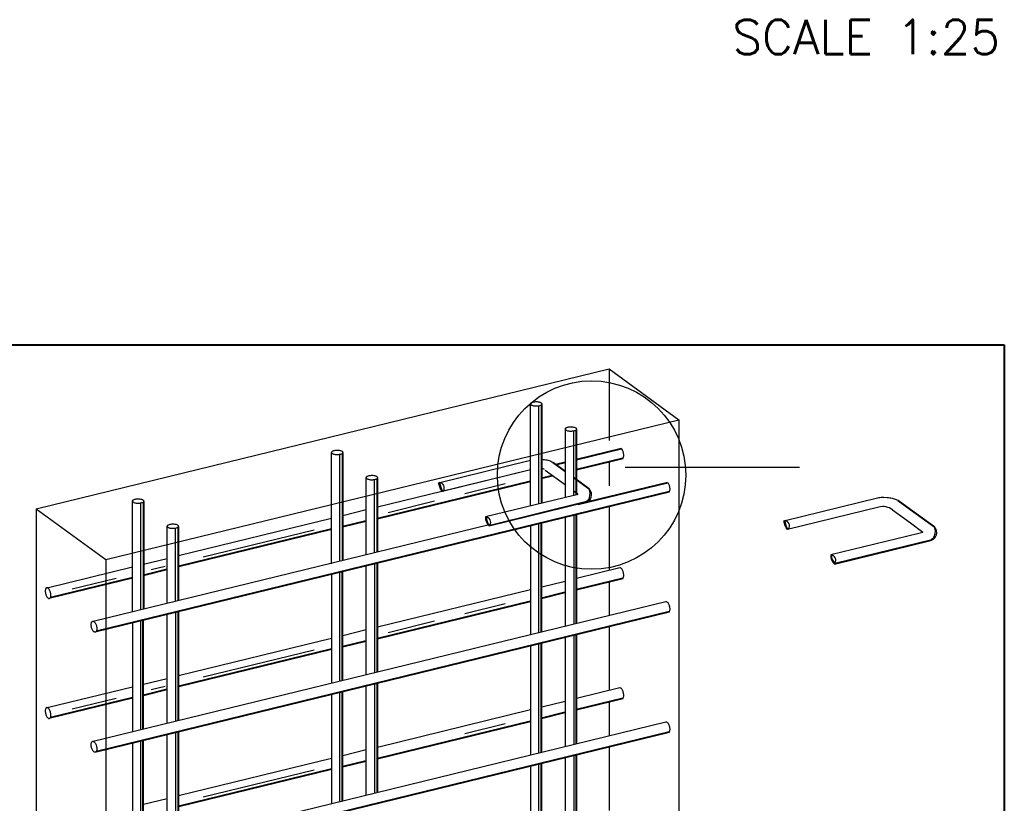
# Model space of a CAD drawing. Extents: x 166525 to 167198, y 178739 to 179747.
# Drawn here: x 166644.905 to 166649.875, y 179602.874 to 179606.826 of the extents above; entities that cross this region are included whole.
import ezdxf

# ---------------------------------------------------------------- set-up
doc = ezdxf.new("R2010")
doc.units = 0
doc.header["$MEASUREMENT"] = 0
doc.linetypes.add('HIDDEN', pattern=[9.525, 6.35, -3.175])
doc.layers.get('0').update_dxf_attribs({"linetype": 'CONTINUOUS'})
for name, color, linetype in [('COLUMNS', 1, 'CONTINUOUS'), ('slab', 6, 'CONTINUOUS'), ('sss', 4, 'CONTINUOUS'), ('WALLS', 7, 'CONTINUOUS')]:
    doc.layers.add(name, color=color, linetype=linetype)
for name, color, linetype, lineweight in [('HBARS_BACK', 15, 'CONTINUOUS', 0), ('HBARS_FRNT', 3, 'CONTINUOUS', 0), ('LINE', 8, 'CONTINUOUS', 9), ('UBARS', 1, 'CONTINUOUS', 0), ('VBARS', 6, 'CONTINUOUS', 0), ('WFRAME', 9, 'HIDDEN', 0)]:
    doc.layers.add(name, color=color, linetype=linetype, lineweight=lineweight)
doc.styles.add('ROMANS', font='romans.shx')

msp = doc.modelspace()

# ---------------------------------------------------------------- linework, layer by layer
for p, q in [((166643.78436, 179605.18643), (166649.87499, 179605.18643)), ((166649.87499, 179605.18643), (166649.87499, 179598.0692))]:
    msp.add_line(p, q)
at = {"layer": 'COLUMNS'}
for p, q in [((166647.53899, 179604.88415), (166647.53899, 179604.38759)), ((166647.71409, 179604.75759), (166647.71409, 179604.43021)), ((166647.71651, 179604.60833), (166647.94374, 179604.66397)), ((166646.53448, 179604.63949), (166646.53448, 179604.09935)), ((166647.65951, 179604.54834), (166647.59784, 179604.59345)), ((166647.61152, 179604.58281), (166647.65999, 179604.59481)), ((166646.70959, 179604.51245), (166646.70959, 179604.14219)), ((166647.77994, 179604.46025), (166647.70153, 179604.5176)), ((166647.72399, 179604.38292), (166648.17634, 179604.49285)), ((166648.18289, 179604.44594), (166645.29112, 179603.7402)), ((166649.40154, 179604.35595), (166649.33987, 179604.40106)), ((166645.52998, 179604.39434), (166645.52998, 179603.85421)), ((166649.52197, 179604.26786), (166649.40154, 179604.35595)), ((166647.71433, 179604.32895), (166647.71433, 179603.78165)), ((166645.70509, 179604.2673), (166645.70509, 179603.89704)), ((166647.53874, 179603.73866), (166647.53874, 179604.28596)), ((166646.70959, 179604.08374), (166646.70959, 179603.53645)), ((166646.534, 179603.49345), (166646.534, 179604.04075)), ((166648.18289, 179603.84028), (166645.29112, 179603.13455)), ((166645.70509, 179603.83859), (166645.70509, 179603.2913)), ((166645.5295, 179603.24831), (166645.5295, 179603.7956)), ((166647.71433, 179603.72369), (166647.71433, 179603.17639)), ((166647.53874, 179603.1334), (166647.53874, 179603.6807)), ((166646.70959, 179603.47848), (166646.70959, 179602.93119)), ((166646.534, 179602.88819), (166646.534, 179603.43549)), ((166648.18289, 179603.23359), (166645.29112, 179602.52785)), ((166645.70509, 179603.23333), (166645.70509, 179602.68604)), ((166645.5295, 179602.64305), (166645.5295, 179603.19034)), ((166647.71457, 179603.11843), (166647.71457, 179602.56969)), ((166647.53899, 179602.52684), (166647.53899, 179603.07543))]:
    msp.add_line(p, q, dxfattribs=at)
at = {"layer": 'HBARS_BACK'}
for p, q in [((166647.94958, 179604.65229), (166647.94374, 179604.66397)), ((166647.94789, 179604.65567), (166647.9462, 179604.65857)), ((166647.95079, 179604.64891), (166647.94958, 179604.65229)), ((166647.95199, 179604.64504), (166647.95079, 179604.64891)), ((166647.94789, 179604.61268), (166647.94958, 179604.61365)), ((166647.94958, 179604.61365), (166647.95079, 179604.6151)), ((166647.95079, 179604.6151), (166647.95199, 179604.61751)), ((166647.95296, 179604.64118), (166647.95199, 179604.64504)), ((166647.95199, 179604.61751), (166647.95296, 179604.61993)), ((166647.95368, 179604.63683), (166647.95296, 179604.64118)), ((166647.95296, 179604.61993), (166647.95368, 179604.62282)), ((166647.95417, 179604.63297), (166647.95368, 179604.63683)), ((166647.95368, 179604.62282), (166647.95417, 179604.62572)), ((166647.95441, 179604.62959), (166647.95417, 179604.63297)), ((166647.95417, 179604.62572), (166647.95441, 179604.62959)), ((166646.71128, 179604.36874), (166647.43054, 179604.54457)), ((166647.35527, 179604.48591), (166647.15229, 179604.43573)), ((166646.53569, 179604.32575), (166646.65476, 179604.35521)), ((166646.99927, 179604.39789), (166646.76462, 179604.33988)), ((166645.70702, 179604.12335), (166646.47893, 179604.31174)), ((166646.3918, 179604.25183), (166645.83166, 179604.11512)), ((166645.53119, 179604.08036), (166645.65026, 179604.10934)), ((166645.04452, 179603.96153), (166645.47443, 179604.06635)), ((166645.63963, 179604.06826), (166645.56877, 179604.05097)), ((166647.93436, 179604.062), (166647.71501, 179604.00864)), ((166647.93629, 179604.062), (166647.93436, 179604.062)), ((166647.93823, 179604.06104), (166647.93629, 179604.062)), ((166647.94016, 179604.06007), (166647.93823, 179604.06104)), ((166647.94233, 179604.05814), (166647.94016, 179604.06007)), ((166647.94426, 179604.05621), (166647.94233, 179604.05814)), ((166647.9462, 179604.05331), (166647.94426, 179604.05621)), ((166647.94789, 179604.05041), (166647.9462, 179604.05331)), ((166647.94958, 179604.04703), (166647.94789, 179604.05041)), ((166645.39184, 179604.00779), (166645.17104, 179603.9539)), ((166647.94789, 179604.00742), (166647.94958, 179604.00839)), ((166647.95079, 179604.04365), (166647.94958, 179604.04703)), ((166647.94958, 179604.00839), (166647.95079, 179604.00983)), ((166647.95199, 179604.03978), (166647.95079, 179604.04365)), ((166647.95079, 179604.00983), (166647.95199, 179604.01225)), ((166647.95296, 179604.03592), (166647.95199, 179604.03978)), ((166647.95199, 179604.01225), (166647.95296, 179604.01467)), ((166647.95368, 179604.03157), (166647.95296, 179604.03592)), ((166647.95296, 179604.01467), (166647.95368, 179604.01756)), ((166647.95417, 179604.02771), (166647.95368, 179604.03157)), ((166647.95368, 179604.01756), (166647.95417, 179604.02046)), ((166647.95441, 179604.02433), (166647.95417, 179604.02771)), ((166647.95417, 179604.02046), (166647.95441, 179604.02433)), ((166645.0351, 179603.95139), (166645.03462, 179603.948)), ((166645.03582, 179603.95428), (166645.0351, 179603.95139)), ((166645.03679, 179603.9567), (166645.03582, 179603.95428)), ((166645.038, 179603.95863), (166645.03679, 179603.9567)), ((166645.03945, 179603.96008), (166645.038, 179603.95863)), ((166645.0409, 179603.96105), (166645.03945, 179603.96008)), ((166645.04283, 179603.96153), (166645.0409, 179603.96105)), ((166645.04452, 179603.96153), (166645.04283, 179603.96153)), ((166645.04669, 179603.96105), (166645.04452, 179603.96153)), ((166645.04863, 179603.9596), (166645.04669, 179603.96105)), ((166645.05056, 179603.95815), (166645.04863, 179603.9596)), ((166645.05249, 179603.95573), (166645.05056, 179603.95815)), ((166645.05442, 179603.95332), (166645.05249, 179603.95573)), ((166645.05611, 179603.94994), (166645.05442, 179603.95332)), ((166646.71128, 179603.76348), (166647.48392, 179603.95236)), ((166647.65927, 179603.99293), (166647.54019, 179603.96394)), ((166645.03462, 179603.948), (166645.03462, 179603.94462)), ((166645.03462, 179603.94462), (166645.03462, 179603.94076)), ((166645.03462, 179603.94076), (166645.0351, 179603.93689)), ((166645.0351, 179603.93689), (166645.03582, 179603.93303)), ((166645.03582, 179603.93303), (166645.03679, 179603.92917)), ((166645.03679, 179603.92917), (166645.038, 179603.9253)), ((166645.038, 179603.9253), (166645.03945, 179603.92144)), ((166645.03945, 179603.92144), (166645.0409, 179603.91854)), ((166645.0409, 179603.91854), (166645.04283, 179603.91516)), ((166645.04283, 179603.91516), (166645.04452, 179603.91274)), ((166645.04452, 179603.91274), (166645.04669, 179603.91033)), ((166645.04669, 179603.91033), (166645.04863, 179603.90888)), ((166645.04863, 179603.90888), (166645.05056, 179603.90743)), ((166645.05056, 179603.90743), (166645.05442, 179603.90695)), ((166645.05442, 179603.90695), (166645.05611, 179603.90695)), ((166645.0578, 179603.94656), (166645.05611, 179603.94994)), ((166645.05611, 179603.90695), (166645.0578, 179603.90839)), ((166645.05925, 179603.94317), (166645.0578, 179603.94656)), ((166645.0578, 179603.90839), (166645.05925, 179603.90984)), ((166645.06046, 179603.93931), (166645.05925, 179603.94317)), ((166645.05925, 179603.90984), (166645.06046, 179603.91178)), ((166645.06143, 179603.93544), (166645.06046, 179603.93931)), ((166645.06046, 179603.91178), (166645.06143, 179603.91419)), ((166645.06215, 179603.93158), (166645.06143, 179603.93544)), ((166645.06143, 179603.91419), (166645.06215, 179603.91709)), ((166645.06239, 179603.92772), (166645.06215, 179603.93158)), ((166645.06215, 179603.91709), (166645.06239, 179603.92047)), ((166645.06263, 179603.92385), (166645.06239, 179603.92772)), ((166645.06239, 179603.92047), (166645.06263, 179603.92385)), ((166647.35527, 179603.88065), (166647.15229, 179603.83047)), ((166646.99927, 179603.79263), (166646.76462, 179603.73462)), ((166645.70702, 179603.5184), (166646.47893, 179603.70679)), ((166646.53569, 179603.7208), (166646.65476, 179603.75027)), ((166646.3918, 179603.64688), (166645.83166, 179603.51018)), ((166645.53119, 179603.47541), (166645.65026, 179603.5044)), ((166645.04452, 179603.35658), (166645.47443, 179603.4614)), ((166645.63963, 179603.46332), (166645.56877, 179603.44602)), ((166647.93436, 179603.45643), (166647.71501, 179603.40307)), ((166647.93629, 179603.45643), (166647.93436, 179603.45643)), ((166647.93823, 179603.45546), (166647.93629, 179603.45643)), ((166647.94016, 179603.4545), (166647.93823, 179603.45546)), ((166647.94233, 179603.45257), (166647.94016, 179603.4545)), ((166647.94426, 179603.45063), (166647.94233, 179603.45257)), ((166647.9462, 179603.44773), (166647.94426, 179603.45063)), ((166647.94789, 179603.44484), (166647.9462, 179603.44773)), ((166647.94958, 179603.44146), (166647.94789, 179603.44484)), ((166647.95079, 179603.43807), (166647.94958, 179603.44146)), ((166647.94958, 179603.40281), (166647.95079, 179603.40426)), ((166647.95199, 179603.43421), (166647.95079, 179603.43807)), ((166647.95079, 179603.40426), (166647.95199, 179603.40668)), ((166647.95296, 179603.43035), (166647.95199, 179603.43421)), ((166647.95199, 179603.40668), (166647.95296, 179603.40909)), ((166647.95368, 179603.426), (166647.95296, 179603.43035)), ((166647.95296, 179603.40909), (166647.95368, 179603.41199)), ((166647.95417, 179603.42213), (166647.95368, 179603.426)), ((166647.95368, 179603.41199), (166647.95417, 179603.41489)), ((166647.95441, 179603.41875), (166647.95417, 179603.42213)), ((166647.95417, 179603.41489), (166647.95441, 179603.41875)), ((166645.03945, 179603.35513), (166645.038, 179603.35368)), ((166645.0409, 179603.3561), (166645.03945, 179603.35513)), ((166645.04283, 179603.35658), (166645.0409, 179603.3561)), ((166645.04452, 179603.35658), (166645.04283, 179603.35658)), ((166645.04669, 179603.3561), (166645.04452, 179603.35658)), ((166645.04863, 179603.35465), (166645.04669, 179603.3561)), ((166645.05056, 179603.3532), (166645.04863, 179603.35465)), ((166645.39184, 179603.40284), (166645.17104, 179603.34895)), ((166647.65927, 179603.38735), (166647.54019, 179603.35837)), ((166647.94789, 179603.40185), (166647.94958, 179603.40281)), ((166645.0351, 179603.34644), (166645.03462, 179603.34306)), ((166645.03462, 179603.34306), (166645.03462, 179603.33968)), ((166645.03462, 179603.33968), (166645.03462, 179603.33581)), ((166645.03462, 179603.33581), (166645.0351, 179603.33195)), ((166645.03582, 179603.34934), (166645.0351, 179603.34644)), ((166645.0351, 179603.33195), (166645.03582, 179603.32808)), ((166645.03679, 179603.35175), (166645.03582, 179603.34934)), ((166645.03582, 179603.32808), (166645.03679, 179603.32422)), ((166645.038, 179603.35368), (166645.03679, 179603.35175)), ((166645.03679, 179603.32422), (166645.038, 179603.32035)), ((166645.038, 179603.32035), (166645.03945, 179603.31649)), ((166645.03945, 179603.31649), (166645.0409, 179603.31359)), ((166645.0409, 179603.31359), (166645.04283, 179603.31021)), ((166645.04283, 179603.31021), (166645.04452, 179603.30779)), ((166645.04452, 179603.30779), (166645.04669, 179603.30538)), ((166645.04669, 179603.30538), (166645.04863, 179603.30393)), ((166645.05249, 179603.35079), (166645.05056, 179603.3532)), ((166645.05442, 179603.34837), (166645.05249, 179603.35079)), ((166645.05611, 179603.34499), (166645.05442, 179603.34837)), ((166645.0578, 179603.34161), (166645.05611, 179603.34499)), ((166645.05925, 179603.33823), (166645.0578, 179603.34161)), ((166645.0578, 179603.30345), (166645.05925, 179603.3049)), ((166645.06046, 179603.33436), (166645.05925, 179603.33823)), ((166645.05925, 179603.3049), (166645.06046, 179603.30683)), ((166645.06143, 179603.3305), (166645.06046, 179603.33436)), ((166645.06046, 179603.30683), (166645.06143, 179603.30924)), ((166645.06215, 179603.32663), (166645.06143, 179603.3305)), ((166645.06143, 179603.30924), (166645.06215, 179603.31214)), ((166645.06239, 179603.32277), (166645.06215, 179603.32663)), ((166645.06215, 179603.31214), (166645.06239, 179603.31552)), ((166645.06263, 179603.3189), (166645.06239, 179603.32277)), ((166645.06239, 179603.31552), (166645.06263, 179603.3189)), ((166646.71128, 179603.15791), (166647.48392, 179603.34678)), ((166647.53995, 179603.30389), (166647.65927, 179603.33325)), ((166645.04863, 179603.30393), (166645.05056, 179603.30248)), ((166645.05056, 179603.30248), (166645.05442, 179603.302)), ((166645.05442, 179603.302), (166645.05611, 179603.302)), ((166645.05611, 179603.302), (166645.0578, 179603.30345)), ((166647.35527, 179603.27508), (166647.15229, 179603.22489)), ((166646.53569, 179603.11523), (166646.65476, 179603.14469)), ((166645.70702, 179602.91283), (166646.47893, 179603.10122)), ((166646.3918, 179603.04131), (166645.83166, 179602.9046)), ((166645.53119, 179602.86984), (166645.65026, 179602.89882))]:
    msp.add_line(p, q, dxfattribs=at)
at = {"layer": 'HBARS_FRNT'}
for p, q in [((166648.17634, 179604.49285), (166648.17975, 179604.48603)), ((166648.17975, 179604.48603), (166648.18144, 179604.48265)), ((166648.18144, 179604.48265), (166648.18289, 179604.47927)), ((166648.18289, 179604.47927), (166648.1841, 179604.47541)), ((166648.1841, 179604.44787), (166648.18289, 179604.44594)), ((166648.1841, 179604.47541), (166648.18506, 179604.47154)), ((166648.18506, 179604.45029), (166648.1841, 179604.44787)), ((166648.18506, 179604.47154), (166648.18579, 179604.46768)), ((166648.18579, 179604.45318), (166648.18506, 179604.45029)), ((166648.18579, 179604.46768), (166648.18627, 179604.46381)), ((166648.18627, 179604.45657), (166648.18579, 179604.45318)), ((166648.18627, 179604.46381), (166648.18627, 179604.45995)), ((166648.18627, 179604.45995), (166648.18627, 179604.45657)), ((166645.27662, 179603.18672), (166648.16642, 179603.89197)), ((166648.16642, 179603.89197), (166648.1684, 179603.89197)), ((166648.1684, 179603.89197), (166648.17033, 179603.89149)), ((166648.17033, 179603.89149), (166648.17226, 179603.89004)), ((166648.17226, 179603.89004), (166648.1742, 179603.88859)), ((166648.1742, 179603.88859), (166648.17613, 179603.88617)), ((166648.17613, 179603.88617), (166648.17806, 179603.88376)), ((166648.17806, 179603.88376), (166648.17975, 179603.88038)), ((166648.17975, 179603.88038), (166648.18144, 179603.877)), ((166648.18144, 179603.877), (166648.18289, 179603.87361)), ((166648.18289, 179603.87361), (166648.1841, 179603.86975)), ((166648.1841, 179603.86975), (166648.18506, 179603.86589)), ((166648.18506, 179603.86589), (166648.18579, 179603.86202)), ((166648.18579, 179603.86202), (166648.18627, 179603.85816)), ((166648.18627, 179603.85816), (166648.18627, 179603.85429)), ((166648.18627, 179603.85429), (166648.18627, 179603.85091)), ((166648.18144, 179603.83884), (166648.17975, 179603.83787)), ((166648.18289, 179603.84028), (166648.18144, 179603.83884)), ((166648.1841, 179603.84222), (166648.18289, 179603.84028)), ((166648.18506, 179603.84463), (166648.1841, 179603.84222)), ((166648.18579, 179603.84753), (166648.18506, 179603.84463)), ((166648.18627, 179603.85091), (166648.18579, 179603.84753)), ((166645.26648, 179603.77498), (166645.26672, 179603.77837)), ((166645.26672, 179603.77112), (166645.26648, 179603.77498)), ((166645.26672, 179603.77837), (166645.26696, 179603.78175)), ((166645.26696, 179603.76725), (166645.26672, 179603.77112)), ((166645.26696, 179603.78175), (166645.26769, 179603.78464)), ((166645.26769, 179603.76339), (166645.26696, 179603.76725)), ((166645.26769, 179603.78464), (166645.26865, 179603.78706)), ((166645.26865, 179603.75953), (166645.26769, 179603.76339)), ((166645.26865, 179603.78706), (166645.26986, 179603.78948)), ((166645.26986, 179603.75566), (166645.26865, 179603.75953)), ((166645.26986, 179603.78948), (166645.27131, 179603.79092)), ((166645.27131, 179603.75228), (166645.26986, 179603.75566)), ((166645.27131, 179603.79092), (166645.273, 179603.79189)), ((166645.273, 179603.7489), (166645.27131, 179603.75228)), ((166645.273, 179603.79189), (166645.27469, 179603.79237)), ((166645.27469, 179603.79237), (166645.27662, 179603.79237)), ((166645.27662, 179603.79237), (166645.27856, 179603.79141)), ((166645.27856, 179603.79141), (166645.28049, 179603.79044)), ((166645.28049, 179603.79044), (166645.28266, 179603.78851)), ((166645.28266, 179603.78851), (166645.28459, 179603.78658)), ((166645.28459, 179603.78658), (166645.28629, 179603.78368)), ((166645.28629, 179603.78368), (166645.28822, 179603.78078)), ((166645.28822, 179603.78078), (166645.28967, 179603.7774)), ((166645.28967, 179603.7774), (166645.29112, 179603.77353)), ((166645.29112, 179603.77353), (166645.29232, 179603.77015)), ((166645.29232, 179603.77015), (166645.29329, 179603.76581)), ((166645.29329, 179603.76581), (166645.29401, 179603.76194)), ((166645.29401, 179603.76194), (166645.2945, 179603.75808)), ((166645.2945, 179603.75808), (166645.2945, 179603.7547)), ((166645.2945, 179603.7547), (166645.2945, 179603.75083)), ((166645.27469, 179603.746), (166645.273, 179603.7489)), ((166645.27662, 179603.7431), (166645.27469, 179603.746)), ((166645.27856, 179603.74117), (166645.27662, 179603.7431)), ((166645.28049, 179603.73924), (166645.27856, 179603.74117)), ((166645.28266, 179603.73827), (166645.28049, 179603.73924)), ((166645.28459, 179603.73731), (166645.28266, 179603.73827)), ((166645.28629, 179603.73731), (166645.28459, 179603.73731)), ((166645.28822, 179603.73779), (166645.28629, 179603.73731)), ((166645.28967, 179603.73876), (166645.28822, 179603.73779)), ((166645.29112, 179603.7402), (166645.28967, 179603.73876)), ((166645.29232, 179603.74214), (166645.29112, 179603.7402)), ((166645.29329, 179603.74503), (166645.29232, 179603.74214)), ((166645.29401, 179603.74793), (166645.29329, 179603.74503)), ((166645.2945, 179603.75083), (166645.29401, 179603.74793)), ((166645.27662, 179602.58002), (166648.16642, 179603.28527)), ((166648.16642, 179603.28527), (166648.1684, 179603.28527)), ((166648.1684, 179603.28527), (166648.17033, 179603.28479)), ((166648.17033, 179603.28479), (166648.17226, 179603.28334)), ((166648.17226, 179603.28334), (166648.1742, 179603.28189)), ((166648.1742, 179603.28189), (166648.17613, 179603.27948)), ((166648.17613, 179603.27948), (166648.17806, 179603.27706)), ((166648.17806, 179603.27706), (166648.17975, 179603.27368)), ((166648.17975, 179603.27368), (166648.18144, 179603.2703)), ((166648.18144, 179603.2703), (166648.18289, 179603.26692)), ((166648.18289, 179603.26692), (166648.1841, 179603.26305)), ((166648.1841, 179603.26305), (166648.18506, 179603.25919)), ((166648.18506, 179603.25919), (166648.18579, 179603.25532)), ((166648.18579, 179603.25532), (166648.18627, 179603.25146)), ((166648.18144, 179603.23214), (166648.17975, 179603.23117)), ((166648.18289, 179603.23359), (166648.18144, 179603.23214)), ((166648.1841, 179603.23552), (166648.18289, 179603.23359)), ((166648.18506, 179603.23793), (166648.1841, 179603.23552)), ((166648.18579, 179603.24083), (166648.18506, 179603.23793)), ((166648.18627, 179603.24421), (166648.18579, 179603.24083)), ((166648.18627, 179603.25146), (166648.18627, 179603.24759)), ((166648.18627, 179603.24759), (166648.18627, 179603.24421)), ((166645.26648, 179603.16933), (166645.26672, 179603.17271)), ((166645.26672, 179603.16546), (166645.26648, 179603.16933)), ((166645.26672, 179603.17271), (166645.26696, 179603.17609)), ((166645.26696, 179603.1616), (166645.26672, 179603.16546)), ((166645.26696, 179603.17609), (166645.26769, 179603.17899)), ((166645.26769, 179603.15774), (166645.26696, 179603.1616)), ((166645.26769, 179603.17899), (166645.26865, 179603.1814)), ((166645.26865, 179603.15387), (166645.26769, 179603.15774)), ((166645.26865, 179603.1814), (166645.26986, 179603.18382)), ((166645.26986, 179603.18382), (166645.27131, 179603.18527)), ((166645.27131, 179603.18527), (166645.273, 179603.18624)), ((166645.273, 179603.18624), (166645.27469, 179603.18672)), ((166645.27469, 179603.18672), (166645.27662, 179603.18672)), ((166645.27662, 179603.18672), (166645.27856, 179603.18575)), ((166645.27856, 179603.18575), (166645.28049, 179603.18479)), ((166645.28049, 179603.18479), (166645.28266, 179603.18285)), ((166645.28266, 179603.18285), (166645.28459, 179603.18092)), ((166645.28459, 179603.18092), (166645.28629, 179603.17802)), ((166645.28629, 179603.17802), (166645.28822, 179603.17513)), ((166645.28822, 179603.17513), (166645.28967, 179603.17174)), ((166645.28967, 179603.17174), (166645.29112, 179603.16788)), ((166645.29112, 179603.16788), (166645.29232, 179603.1645)), ((166645.29232, 179603.1645), (166645.29329, 179603.16015)), ((166645.29329, 179603.16015), (166645.29401, 179603.15629)), ((166645.29401, 179603.15629), (166645.2945, 179603.15242)), ((166645.26986, 179603.15001), (166645.26865, 179603.15387)), ((166645.27131, 179603.14663), (166645.26986, 179603.15001)), ((166645.273, 179603.14324), (166645.27131, 179603.14663)), ((166645.27469, 179603.14035), (166645.273, 179603.14324)), ((166645.27662, 179603.13745), (166645.27469, 179603.14035)), ((166645.27856, 179603.13552), (166645.27662, 179603.13745)), ((166645.28049, 179603.13358), (166645.27856, 179603.13552)), ((166645.28266, 179603.13262), (166645.28049, 179603.13358)), ((166645.28459, 179603.13165), (166645.28266, 179603.13262)), ((166645.28629, 179603.13165), (166645.28459, 179603.13165)), ((166645.28822, 179603.13213), (166645.28629, 179603.13165)), ((166645.28967, 179603.1331), (166645.28822, 179603.13213)), ((166645.29112, 179603.13455), (166645.28967, 179603.1331)), ((166645.29232, 179603.13648), (166645.29112, 179603.13455)), ((166645.29329, 179603.13938), (166645.29232, 179603.13648)), ((166645.29401, 179603.14228), (166645.29329, 179603.13938)), ((166645.2945, 179603.14518), (166645.29401, 179603.14228)), ((166645.2945, 179603.15242), (166645.2945, 179603.14904)), ((166645.2945, 179603.14904), (166645.2945, 179603.14518))]:
    msp.add_line(p, q, dxfattribs=at)
at = {"layer": 'HBARS_FRNT', "flags": 128}
msp.add_lwpolyline([(166645.27662, 179603.79237), (166647.27445, 179604.27994)], dxfattribs=at)
at = {"layer": 'HBARS_FRNT'}
msp.add_arc((166648.17664, 179604.48851), 0.00167, 26.56505, 38.65981, dxfattribs=at)
at = {"layer": 'LINE', "lineweight": 0}
msp.add_line((166647.96103, 179604.5691), (166648.84125, 179604.5691), dxfattribs=at)
msp.add_circle((166647.79195, 179604.52958), 0.47534, dxfattribs=at)
at = {"layer": 'slab', "lineweight": 15}
msp.add_line((166647.2783, 179604.27777), (166647.2793, 179604.27372), dxfattribs=at)
at = {"layer": 'UBARS'}
for p, q in [((166647.55823, 179604.55456), (166647.65951, 179604.48045)), ((166647.02478, 179604.49192), (166647.03064, 179604.46848)), ((166647.03064, 179604.46848), (166647.03267, 179604.46375)), ((166647.03267, 179604.46375), (166647.03412, 179604.46037)), ((166647.03412, 179604.46037), (166647.03605, 179604.45698)), ((166647.03605, 179604.45698), (166647.03774, 179604.45457)), ((166647.03774, 179604.45457), (166647.03968, 179604.45215)), ((166647.03968, 179604.45215), (166647.04185, 179604.45071)), ((166647.04185, 179604.45071), (166647.04378, 179604.44926)), ((166647.70153, 179604.4497), (166647.72175, 179604.4349)), ((166647.78381, 179604.44732), (166647.77994, 179604.46025)), ((166647.70153, 179604.42715), (166647.25722, 179604.319)), ((166647.72116, 179604.43193), (166647.70153, 179604.42715)), ((166647.76647, 179604.39765), (166647.7707, 179604.40133)), ((166647.7707, 179604.40133), (166647.77336, 179604.40326)), ((166647.77336, 179604.40326), (166647.77553, 179604.40616)), ((166647.77553, 179604.40616), (166647.77746, 179604.40858)), ((166647.77746, 179604.40858), (166647.78098, 179604.41473)), ((166647.78116, 179604.41523), (166647.78381, 179604.42848)), ((166647.78261, 179604.42317), (166647.78333, 179604.42607)), ((166647.78502, 179604.43911), (166647.78381, 179604.44732)), ((166647.78381, 179604.42848), (166647.78526, 179604.4367)), ((166647.78526, 179604.4367), (166647.78502, 179604.43911)), ((166647.27566, 179604.27282), (166647.75486, 179604.3905)), ((166647.2783, 179604.27777), (166647.76647, 179604.39765)), ((166649.24137, 179604.36821), (166648.78156, 179604.25484)), ((166649.31074, 179604.35451), (166649.40154, 179604.28806)), ((166647.25722, 179604.319), (166647.25722, 179604.30607)), ((166647.25722, 179604.30607), (166647.26267, 179604.28861)), ((166647.2614, 179604.32004), (166647.26139, 179604.32002)), ((166647.2614, 179604.32002), (166647.2614, 179604.30671)), ((166647.2614, 179604.30671), (166647.26478, 179604.29589)), ((166648.76927, 179604.27349), (166648.76141, 179604.29864)), ((166648.76681, 179604.29953), (166648.77267, 179604.27609)), ((166647.26267, 179604.28861), (166647.26829, 179604.28018)), ((166647.26478, 179604.29589), (166647.26623, 179604.29202)), ((166647.26623, 179604.29202), (166647.26768, 179604.28864)), ((166647.26768, 179604.28864), (166647.26961, 179604.28574)), ((166647.26829, 179604.28018), (166647.27566, 179604.27282)), ((166647.26961, 179604.28574), (166647.27154, 179604.28333)), ((166647.27154, 179604.28333), (166647.27347, 179604.28091)), ((166647.27347, 179604.28091), (166647.2754, 179604.27898)), ((166647.2754, 179604.27898), (166647.27734, 179604.27801)), ((166648.77368, 179604.26311), (166648.76927, 179604.27349)), ((166648.77267, 179604.27609), (166648.7747, 179604.27136)), ((166648.77844, 179604.25716), (166648.77368, 179604.26311)), ((166648.7747, 179604.27136), (166648.77615, 179604.26798)), ((166648.77615, 179604.26798), (166648.77808, 179604.2646)), ((166648.77808, 179604.2646), (166648.77978, 179604.26218)), ((166648.78156, 179604.25484), (166648.77844, 179604.25716)), ((166648.77978, 179604.26218), (166648.78171, 179604.25977)), ((166648.78171, 179604.25977), (166648.78388, 179604.25832)), ((166648.78388, 179604.25832), (166648.78581, 179604.25687)), ((166649.40154, 179604.28806), (166649.46378, 179604.24252)), ((166649.52584, 179604.25494), (166649.52197, 179604.26786)), ((166649.52705, 179604.24672), (166649.52584, 179604.25494)), ((166649.44356, 179604.23477), (166648.99925, 179604.12662)), ((166649.02033, 179604.08539), (166649.5085, 179604.20527)), ((166649.46319, 179604.23954), (166649.44356, 179604.23477)), ((166649.5085, 179604.20527), (166649.51273, 179604.20894)), ((166649.51273, 179604.20894), (166649.51539, 179604.21088)), ((166649.51539, 179604.21088), (166649.51756, 179604.21378)), ((166649.51756, 179604.21378), (166649.51949, 179604.21619)), ((166649.51949, 179604.21619), (166649.52301, 179604.22234)), ((166649.52319, 179604.22284), (166649.52584, 179604.2361)), ((166649.52464, 179604.23078), (166649.52536, 179604.23368)), ((166649.52584, 179604.2361), (166649.52729, 179604.24431)), ((166649.52729, 179604.24431), (166649.52705, 179604.24672)), ((166649.01769, 179604.08043), (166649.49689, 179604.19811)), ((166649.00343, 179604.12765), (166649.00342, 179604.12763))]:
    msp.add_line(p, q, dxfattribs=at)
at = {"layer": 'UBARS', "flags": 128}
for points in [[(166647.4844, 179604.55691), (166647.03953, 179604.44723), (166647.03641, 179604.44954), (166647.03165, 179604.4555), (166647.02723, 179604.46588), (166647.01938, 179604.49103), (166647.4844, 179604.6047)], [(166647.53899, 179604.60935), (166647.54181, 179604.60915), (166647.54809, 179604.60866), (166647.55437, 179604.6077), (166647.5604, 179604.60673), (166647.5662, 179604.60576), (166647.57176, 179604.60431), (166647.57707, 179604.60238), (166647.58214, 179604.60093), (166647.58673, 179604.599), (166647.59108, 179604.59659), (166647.59494, 179604.59465), (166647.59832, 179604.59224)]]:
    msp.add_lwpolyline(points, dxfattribs=at)
msp.add_lwpolyline([(166648.76141, 179604.29864), (166649.2409, 179604.41585, -0.0785817), (166649.26692, 179604.41801), (166649.28384, 179604.41676), (166649.29012, 179604.41627), (166649.2964, 179604.41531), (166649.30243, 179604.41434), (166649.30823, 179604.41338), (166649.31379, 179604.41193), (166649.3191, 179604.41), (166649.32417, 179604.40855), (166649.32876, 179604.40661), (166649.33311, 179604.4042), (166649.33697, 179604.40227), (166649.34035, 179604.39985)], format="xyb", dxfattribs=at)
at = {"layer": 'UBARS'}
for centre, radius, start, end in [((166647.53521, 179604.52702), 0.03595, 56.42991, 83.97086), ((166647.02213, 179604.46534), 0.02671, 323.40317, 87.17077), ((166647.75109, 179604.43124), 0.04091, 275.27781, 45.16495), ((166647.72076, 179604.43355), 0.00167, 283.6802, 53.80429), ((166647.77952, 179604.41556), 0.00167, 330.25512, 348.69007), ((166649.26138, 179604.28706), 0.08358, 53.80429, 103.85031), ((166647.2559, 179604.29232), 0.02671, 327.00035, 87.17077), ((166648.76416, 179604.27295), 0.02671, 323.40317, 87.17077), ((166649.49312, 179604.23885), 0.04091, 275.27781, 45.16495), ((166649.46279, 179604.24117), 0.00167, 283.6802, 53.80429), ((166649.52155, 179604.22317), 0.00167, 330.25512, 348.69007), ((166649.05767, 179604.12317), 0.05853, 176.62419, 226.9033), ((166648.99793, 179604.09994), 0.02671, 327.00035, 87.17077), ((166649.04819, 179604.12082), 0.04507, 173.2981, 231.82644)]:
    msp.add_arc(centre, radius, start, end, dxfattribs=at)
at = {"layer": 'VBARS'}
for p, q in [((166647.52643, 179604.38453), (166647.52643, 179604.87787)), ((166647.65951, 179604.76243), (166647.65999, 179604.76387)), ((166647.65951, 179604.76049), (166647.65951, 179604.76243)), ((166647.66023, 179604.75904), (166647.65951, 179604.76049)), ((166647.65951, 179604.54834), (166647.65951, 179604.76049)), ((166647.65999, 179604.76387), (166647.66096, 179604.76581)), ((166647.66144, 179604.75711), (166647.66023, 179604.75904)), ((166647.66096, 179604.76581), (166647.66265, 179604.76726)), ((166647.66313, 179604.75566), (166647.66144, 179604.75711)), ((166647.66265, 179604.76726), (166647.66458, 179604.76871)), ((166647.66554, 179604.75421), (166647.66313, 179604.75566)), ((166647.66458, 179604.76871), (166647.66724, 179604.76967)), ((166647.6682, 179604.75325), (166647.66554, 179604.75421)), ((166647.66724, 179604.76967), (166647.67013, 179604.77112)), ((166647.67134, 179604.7518), (166647.6682, 179604.75325)), ((166647.67013, 179604.77112), (166647.67352, 179604.77209)), ((166647.67472, 179604.75132), (166647.67134, 179604.7518)), ((166647.67352, 179604.77209), (166647.67714, 179604.77257)), ((166647.67835, 179604.75035), (166647.67472, 179604.75132)), ((166647.67714, 179604.77257), (166647.681, 179604.77305)), ((166647.68221, 179604.74987), (166647.67835, 179604.75035)), ((166647.681, 179604.77305), (166647.68487, 179604.77354)), ((166647.68632, 179604.74987), (166647.68221, 179604.74987)), ((166647.68487, 179604.77354), (166647.68897, 179604.77354)), ((166647.69018, 179604.74987), (166647.68632, 179604.74987)), ((166647.68897, 179604.77354), (166647.69284, 179604.77354)), ((166647.69429, 179604.75035), (166647.69018, 179604.74987)), ((166647.69284, 179604.77354), (166647.6967, 179604.77305)), ((166647.69791, 179604.75083), (166647.69429, 179604.75035)), ((166647.6967, 179604.77305), (166647.70032, 179604.77209)), ((166647.70153, 179604.75132), (166647.69791, 179604.75083)), ((166647.70032, 179604.77209), (166647.70395, 179604.7716)), ((166647.70491, 179604.75228), (166647.70153, 179604.75132)), ((166647.70153, 179604.5176), (166647.70153, 179604.75132)), ((166647.70395, 179604.7716), (166647.70685, 179604.77015)), ((166647.70781, 179604.75325), (166647.70491, 179604.75228)), ((166647.70685, 179604.77015), (166647.70974, 179604.76919)), ((166647.71047, 179604.7547), (166647.70781, 179604.75325)), ((166647.70974, 179604.76919), (166647.71192, 179604.76774)), ((166647.71264, 179604.75615), (166647.71047, 179604.7547)), ((166647.71192, 179604.76774), (166647.71361, 179604.76629)), ((166647.71409, 179604.75759), (166647.71264, 179604.75615)), ((166647.71361, 179604.76629), (166647.71482, 179604.76436)), ((166647.71506, 179604.75953), (166647.71409, 179604.75759)), ((166647.71482, 179604.76436), (166647.71554, 179604.76291)), ((166647.71554, 179604.76098), (166647.71506, 179604.75953)), ((166647.71554, 179604.76291), (166647.71554, 179604.76098)), ((166646.52193, 179604.09629), (166646.52193, 179604.63321)), ((166647.65951, 179604.41692), (166647.65951, 179604.54834)), ((166646.69703, 179604.13929), (166646.69703, 179604.50617)), ((166647.70153, 179604.42715), (166647.70153, 179604.5176)), ((166645.51742, 179603.85114), (166645.51742, 179604.38806)), ((166647.65975, 179603.76837), (166647.65975, 179604.31615)), ((166647.70177, 179604.32605), (166647.70177, 179603.77875)), ((166645.69253, 179603.89414), (166645.69253, 179604.26102)), ((166647.48392, 179604.27316), (166647.48392, 179603.72586)), ((166647.52619, 179603.73576), (166647.52619, 179604.28306)), ((166646.65501, 179603.52316), (166646.65501, 179604.07094)), ((166646.69703, 179604.08084), (166646.69703, 179603.53355)), ((166646.47918, 179604.02795), (166646.47918, 179603.48065)), ((166646.52144, 179603.49056), (166646.52144, 179604.03785)), ((166645.6505, 179603.27777), (166645.6505, 179603.82555)), ((166645.69253, 179603.8357), (166645.69253, 179603.2884)), ((166645.47467, 179603.78256), (166645.47467, 179603.23526)), ((166645.51694, 179603.24541), (166645.51694, 179603.7927)), ((166647.65975, 179603.16287), (166647.65975, 179603.71064)), ((166647.70177, 179603.72079), (166647.70177, 179603.17349)), ((166647.48392, 179603.66765), (166647.48392, 179603.12036)), ((166647.52619, 179603.1305), (166647.52619, 179603.6778)), ((166646.65501, 179602.91766), (166646.65501, 179603.46544)), ((166646.69703, 179603.47558), (166646.69703, 179602.92829)), ((166646.47918, 179603.42245), (166646.47918, 179602.87515)), ((166646.52144, 179602.8853), (166646.52144, 179603.43259)), ((166645.6505, 179602.67251), (166645.6505, 179603.22029)), ((166645.69253, 179603.23043), (166645.69253, 179602.68314)), ((166645.47467, 179603.1773), (166645.47467, 179602.63)), ((166645.51694, 179602.64015), (166645.51694, 179603.18744)), ((166647.70202, 179603.11553), (166647.70202, 179602.56663)), ((166647.48416, 179603.06239), (166647.48416, 179602.51346)), ((166647.52643, 179602.52377), (166647.52643, 179603.07254)), ((166647.65999, 179602.55637), (166647.65999, 179603.10538))]:
    msp.add_line(p, q, dxfattribs=at)
at = {"layer": 'VBARS', "flags": 128}
for points in [[(166647.4844, 179604.3743), (166647.4844, 179604.88705), (166647.4844, 179604.88898), (166647.48488, 179604.89043), (166647.48585, 179604.89237), (166647.48754, 179604.89381), (166647.48947, 179604.89526), (166647.49213, 179604.89623), (166647.49503, 179604.89768), (166647.49841, 179604.89865), (166647.50203, 179604.89913), (166647.5059, 179604.89961), (166647.50976, 179604.90009), (166647.51387, 179604.90009), (166647.51773, 179604.90009), (166647.5216, 179604.89961), (166647.52522, 179604.89865), (166647.52884, 179604.89816), (166647.53174, 179604.89671), (166647.53464, 179604.89575), (166647.53681, 179604.8943), (166647.5385, 179604.89285), (166647.53971, 179604.89092), (166647.54044, 179604.88947), (166647.54044, 179604.88754), (166647.53995, 179604.88609), (166647.53899, 179604.88415), (166647.53754, 179604.8827), (166647.53536, 179604.88126), (166647.53271, 179604.87981), (166647.52981, 179604.87884), (166647.52643, 179604.87787), (166647.5228, 179604.87739), (166647.51918, 179604.87691), (166647.51507, 179604.87643), (166647.51121, 179604.87643), (166647.5071, 179604.87643), (166647.50324, 179604.87691), (166647.49962, 179604.87787), (166647.49624, 179604.87836), (166647.4931, 179604.87981), (166647.49044, 179604.88077), (166647.48802, 179604.88222), (166647.48633, 179604.88367), (166647.48513, 179604.8856), (166647.4844, 179604.88705)], [(166646.4799, 179604.08272), (166646.4799, 179604.64239), (166646.4799, 179604.64432), (166646.48038, 179604.64577), (166646.48135, 179604.6477), (166646.48304, 179604.64915), (166646.48497, 179604.6506), (166646.48763, 179604.65157), (166646.49053, 179604.65301), (166646.49391, 179604.65398), (166646.49753, 179604.65446), (166646.5014, 179604.65495), (166646.50526, 179604.65543), (166646.50937, 179604.65543), (166646.51323, 179604.65543), (166646.5171, 179604.65495), (166646.52072, 179604.65398), (166646.52434, 179604.6535), (166646.52724, 179604.65205), (166646.53014, 179604.65108), (166646.53231, 179604.64963), (166646.534, 179604.64818), (166646.53521, 179604.64625), (166646.53593, 179604.6448), (166646.53593, 179604.64287), (166646.53545, 179604.64142), (166646.53448, 179604.63949), (166646.53304, 179604.63804), (166646.53086, 179604.63659), (166646.52821, 179604.63514), (166646.52531, 179604.63418), (166646.52193, 179604.63321), (166646.5183, 179604.63273), (166646.51468, 179604.63224), (166646.51057, 179604.63176), (166646.50671, 179604.63176), (166646.5026, 179604.63176), (166646.49874, 179604.63224), (166646.49512, 179604.63321), (166646.49173, 179604.63369), (166646.4886, 179604.63514), (166646.48594, 179604.63611), (166646.48352, 179604.63756), (166646.48183, 179604.63901), (166646.48062, 179604.64094), (166646.4799, 179604.64239)], [(166646.65501, 179604.12897), (166646.65501, 179604.51535), (166646.65501, 179604.51728), (166646.65549, 179604.51873), (166646.65645, 179604.52066), (166646.65815, 179604.52211), (166646.66008, 179604.52356), (166646.66273, 179604.52452), (166646.66563, 179604.52597), (166646.66901, 179604.52694), (166646.67264, 179604.52742), (166646.6765, 179604.52791), (166646.68037, 179604.52839), (166646.68447, 179604.52839), (166646.68834, 179604.52839), (166646.6922, 179604.52791), (166646.69582, 179604.52694), (166646.69945, 179604.52646), (166646.70234, 179604.52501), (166646.70524, 179604.52404), (166646.70742, 179604.52259), (166646.70911, 179604.52114), (166646.71031, 179604.51921), (166646.71104, 179604.51776), (166646.71104, 179604.51583), (166646.71056, 179604.51438), (166646.70959, 179604.51245), (166646.70814, 179604.511), (166646.70597, 179604.50955), (166646.70331, 179604.5081), (166646.70041, 179604.50713), (166646.69703, 179604.50617), (166646.69341, 179604.50568), (166646.68979, 179604.5052), (166646.68568, 179604.50472), (166646.68181, 179604.50472), (166646.67771, 179604.50472), (166646.67384, 179604.5052), (166646.67022, 179604.50617), (166646.66684, 179604.50665), (166646.6637, 179604.5081), (166646.66104, 179604.50907), (166646.65863, 179604.51052), (166646.65694, 179604.51196), (166646.65573, 179604.5139), (166646.65501, 179604.51535)], [(166645.4754, 179603.83757), (166645.4754, 179604.39724), (166645.4754, 179604.39917), (166645.47588, 179604.40062), (166645.47685, 179604.40255), (166645.47854, 179604.404), (166645.48047, 179604.40545), (166645.48313, 179604.40642), (166645.48603, 179604.40787), (166645.48941, 179604.40883), (166645.49303, 179604.40932), (166645.49689, 179604.4098), (166645.50076, 179604.41028), (166645.50487, 179604.41028), (166645.50873, 179604.41028), (166645.51259, 179604.4098), (166645.51622, 179604.40883), (166645.51984, 179604.40835), (166645.52274, 179604.4069), (166645.52564, 179604.40594), (166645.52781, 179604.40449), (166645.5295, 179604.40304), (166645.53071, 179604.4011), (166645.53143, 179604.39966), (166645.53143, 179604.39772), (166645.53095, 179604.39627), (166645.52998, 179604.39434), (166645.52853, 179604.39289), (166645.52636, 179604.39144), (166645.5237, 179604.38999), (166645.52081, 179604.38903), (166645.51742, 179604.38806), (166645.5138, 179604.38758), (166645.51018, 179604.3871), (166645.50607, 179604.38661), (166645.50221, 179604.38661), (166645.4981, 179604.38661), (166645.49424, 179604.3871), (166645.49062, 179604.38806), (166645.48723, 179604.38855), (166645.48409, 179604.38999), (166645.48144, 179604.39096), (166645.47902, 179604.39241), (166645.47733, 179604.39386), (166645.47612, 179604.39579), (166645.4754, 179604.39724)], [(166645.6505, 179603.88382), (166645.6505, 179604.2702), (166645.6505, 179604.27213), (166645.65099, 179604.27358), (166645.65195, 179604.27551), (166645.65364, 179604.27696), (166645.65558, 179604.27841), (166645.65823, 179604.27938), (166645.66113, 179604.28083), (166645.66451, 179604.28179), (166645.66814, 179604.28227), (166645.672, 179604.28276), (166645.67586, 179604.28324), (166645.67997, 179604.28324), (166645.68383, 179604.28324), (166645.6877, 179604.28276), (166645.69132, 179604.28179), (166645.69495, 179604.28131), (166645.69784, 179604.27986), (166645.70074, 179604.27889), (166645.70292, 179604.27744), (166645.70461, 179604.27599), (166645.70581, 179604.27406), (166645.70654, 179604.27261), (166645.70654, 179604.27068), (166645.70606, 179604.26923), (166645.70509, 179604.2673), (166645.70364, 179604.26585), (166645.70147, 179604.2644), (166645.69881, 179604.26295), (166645.69591, 179604.26199), (166645.69253, 179604.26102), (166645.68891, 179604.26054), (166645.68528, 179604.26005), (166645.68118, 179604.25957), (166645.67731, 179604.25957), (166645.67321, 179604.25957), (166645.66934, 179604.26005), (166645.66572, 179604.26102), (166645.66234, 179604.2615), (166645.6592, 179604.26295), (166645.65654, 179604.26392), (166645.65413, 179604.26537), (166645.65244, 179604.26682), (166645.65123, 179604.26875), (166645.6505, 179604.2702)]]:
    msp.add_lwpolyline(points, dxfattribs=at)
at = {"layer": 'WALLS'}
for p, q in [((166647.71578, 179604.5573), (166647.95079, 179604.61478)), ((166646.71128, 179604.31046), (166647.48392, 179604.49902)), ((166647.48392, 179604.50062), (166647.4844, 179604.50074)), ((166647.53899, 179604.51417), (166647.59469, 179604.52788)), ((166646.53569, 179604.26972), (166646.65476, 179604.29918)), ((166646.47893, 179604.25619), (166645.70702, 179604.0678)), ((166645.53119, 179604.02481), (166645.65026, 179604.05428)), ((166645.47443, 179604.01128), (166645.05925, 179603.90984)), ((166647.71578, 179603.95235), (166647.95079, 179604.00983)), ((166647.53995, 179603.90947), (166647.65927, 179603.93883)), ((166646.71128, 179603.70551), (166647.48392, 179603.89407)), ((166646.53569, 179603.66477), (166646.65476, 179603.69423)), ((166646.47893, 179603.65124), (166645.70702, 179603.46285)), ((166645.47443, 179603.40634), (166645.05925, 179603.3049)), ((166645.53119, 179603.41986), (166645.65026, 179603.44933)), ((166647.71578, 179603.34678), (166647.95079, 179603.40426)), ((166647.53995, 179603.30389), (166647.65927, 179603.33325)), ((166646.71128, 179603.09994), (166647.48392, 179603.28849)), ((166646.53569, 179603.05919), (166646.65476, 179603.08866)), ((166646.47893, 179603.04567), (166645.70702, 179602.85728))]:
    msp.add_line(p, q, dxfattribs=at)
at = {"layer": 'WFRAME'}
for p, q in [((166644.98873, 179604.36005), (166647.8805, 179605.06578)), ((166647.8805, 179605.06578), (166647.8805, 179604.70464)), ((166647.8805, 179605.06578), (166648.23192, 179604.80832)), ((166645.34039, 179604.10306), (166648.23192, 179604.80832)), ((166648.23192, 179604.80832), (166648.23192, 179599.9346)), ((166647.8805, 179604.59627), (166647.8805, 179604.47589)), ((166644.98873, 179604.36005), (166644.98873, 179599.48656)), ((166644.98873, 179604.36005), (166645.34039, 179604.10306)), ((166647.8805, 179604.37049), (166647.8805, 179604.0489)), ((166645.34039, 179604.10306), (166645.34039, 179599.2291)), ((166647.8805, 179603.99101), (166647.8805, 179603.82219)), ((166647.8805, 179603.76483), (166647.8805, 179603.44333)), ((166647.8805, 179603.38544), (166647.8805, 179603.21549)), ((166647.8805, 179603.15813), (166647.8805, 179602.83807))]:
    msp.add_line(p, q, dxfattribs=at)

# ---------------------------------------------------------------- texts
at = {"layer": 'sss', "style": 'ROMANS'}
msp.add_text('SCALE 1:25', height=0.174121, dxfattribs=at).set_placement((166648.50254, 179606.6523, -3385.42493))

doc.saveas('drawing.dxf')
